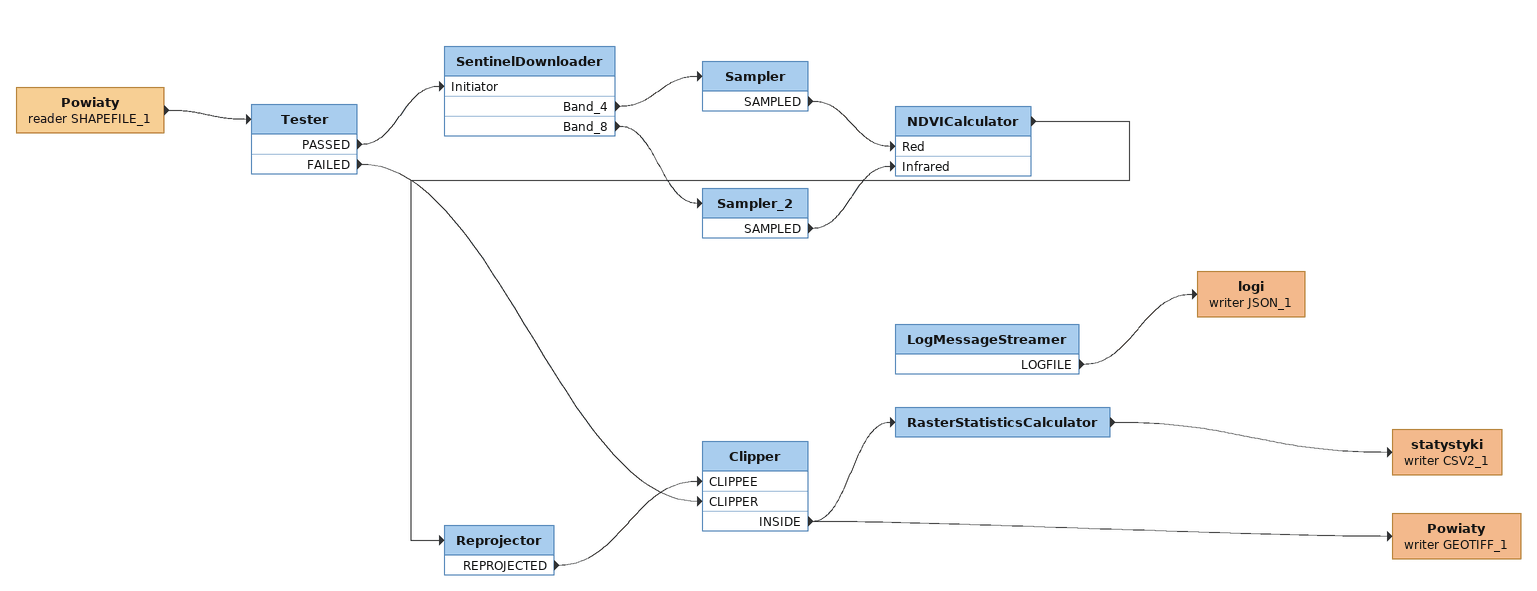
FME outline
Powiaty (reader SHAPEFILE_1)
    -> Tester
Tester
    PASSED -> SentinelDownloader [Initiator]
    FAILED -> Clipper [CLIPPER]
SentinelDownloader
    Band_4 -> Sampler
    Band_8 -> Sampler_2
Sampler
    SAMPLED -> NDVICalculator [Red]
Sampler_2
    SAMPLED -> NDVICalculator [Infrared]
NDVICalculator
    -> Reprojector
Reprojector
    REPROJECTED -> Clipper [CLIPPEE]
Clipper
    INSIDE -> Powiaty (writer GEOTIFF_1)
    INSIDE -> RasterStatisticsCalculator
RasterStatisticsCalculator
    -> statystyki (writer CSV2_1)
statystyki (writer CSV2_1)
Powiaty (writer GEOTIFF_1)
LogMessageStreamer
    LOGFILE -> logi (writer JSON_1)
logi (writer JSON_1)
